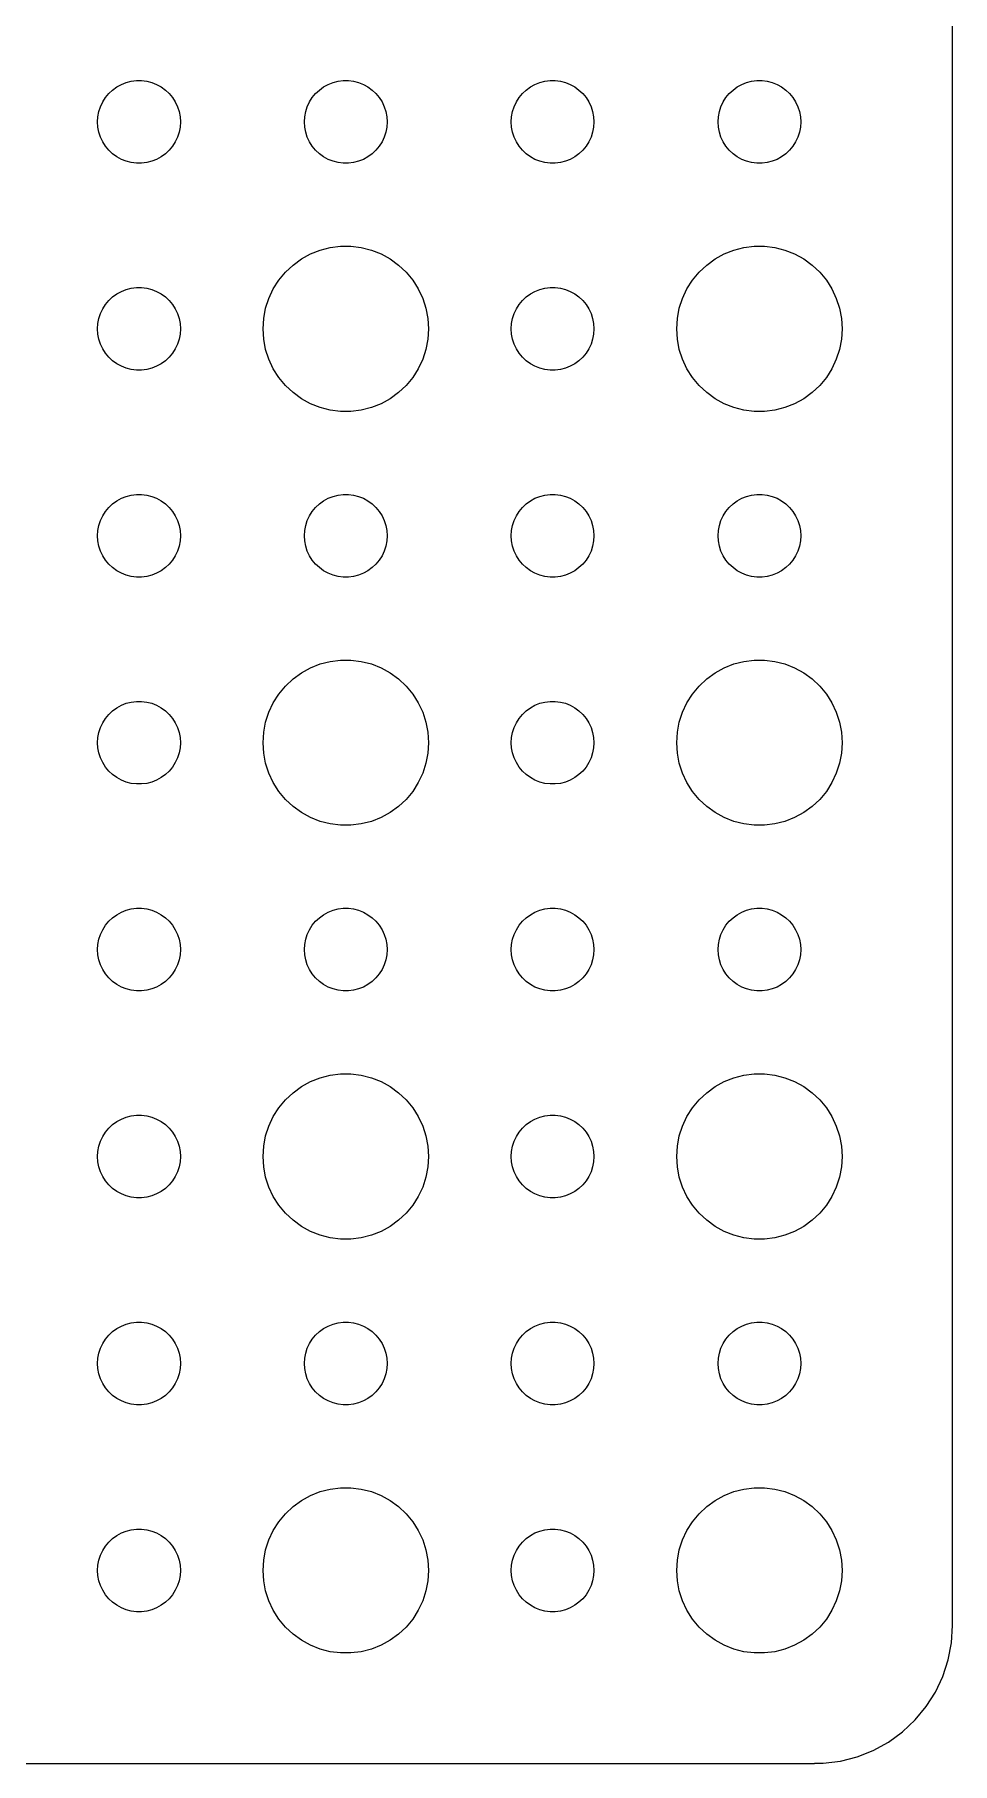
# Model space of a CAD drawing. Extents: x -67 to 67, y -67 to 67.
# Drawn here: x 33.7 to 67, y -67 to -4.3 of the extents above; entities that cross this region are included whole.
import ezdxf

# ---------------------------------------------------------------- set-up
doc = ezdxf.new("R2010")
doc.units = 0
doc.layers.get('0').update_dxf_attribs({"linetype": 'CONTINUOUS'})

msp = doc.modelspace()

# ---------------------------------------------------------------- linework, layer by layer
msp.add_lwpolyline([(-62, -66.997), (62, -66.997), (62, -66.9901), (62.314, -66.9901), (62.9369, -66.9114), (63.5451, -66.7553), (64.1289, -66.5241), (64.6791, -66.2216), (65.1871, -65.8526), (65.6448, -65.4227), (66.0451, -64.9389), (66.3815, -64.4088), (66.6489, -63.8406), (66.8429, -63.2434), (66.9606, -62.6267), (67, -62), (67, 62)])
for points in [[(37.4058, -8.99704), (37.2189, -8.97343), (37.0365, -8.92658), (36.8613, -8.85724), (36.6963, -8.76649), (36.5439, -8.65577), (36.4065, -8.52682), (36.2865, -8.38168), (36.1855, -8.22263), (36.1053, -8.05219), (36.0471, -7.87303), (36.0118, -7.688), (36, -7.5), (36.0118, -7.312), (36.0471, -7.12697), (36.1053, -6.94781), (36.1855, -6.77737), (36.2865, -6.61832), (36.4065, -6.47318), (36.5439, -6.34423), (36.6963, -6.23351), (36.8613, -6.14276), (37.0365, -6.07342), (37.2189, -6.02657), (37.4058, -6.00296), (37.5942, -6.00296), (37.7811, -6.02657), (37.9635, -6.07342), (38.1387, -6.14276), (38.3037, -6.23351), (38.4561, -6.34423), (38.5935, -6.47318), (38.7135, -6.61832), (38.8145, -6.77737), (38.8947, -6.94781), (38.9529, -7.12697), (38.9882, -7.312), (39, -7.5), (38.9882, -7.688), (38.9529, -7.87303), (38.8947, -8.05219), (38.8145, -8.22263), (38.7135, -8.38168), (38.5935, -8.52682), (38.4561, -8.65577), (38.3037, -8.76649), (38.1387, -8.85724), (37.9635, -8.92658), (37.7811, -8.97343), (37.5942, -8.99704)], [(44.9058, -8.99704), (44.7189, -8.97343), (44.5365, -8.92658), (44.3613, -8.85724), (44.1963, -8.76649), (44.0439, -8.65577), (43.9065, -8.52682), (43.7865, -8.38168), (43.6855, -8.22263), (43.6053, -8.05219), (43.5471, -7.87303), (43.5118, -7.688), (43.5, -7.5), (43.5118, -7.312), (43.5471, -7.12697), (43.6053, -6.94781), (43.6855, -6.77737), (43.7865, -6.61832), (43.9065, -6.47318), (44.0439, -6.34423), (44.1963, -6.23351), (44.3613, -6.14276), (44.5365, -6.07342), (44.7189, -6.02657), (44.9058, -6.00296), (45.0942, -6.00296), (45.2811, -6.02657), (45.4635, -6.07342), (45.6387, -6.14276), (45.8037, -6.23351), (45.9561, -6.34423), (46.0935, -6.47318), (46.2135, -6.61832), (46.3145, -6.77737), (46.3947, -6.94781), (46.4529, -7.12697), (46.4882, -7.312), (46.5, -7.5), (46.4882, -7.688), (46.4529, -7.87303), (46.3947, -8.05219), (46.3145, -8.22263), (46.2135, -8.38168), (46.0935, -8.52682), (45.9561, -8.65577), (45.8037, -8.76649), (45.6387, -8.85724), (45.4635, -8.92658), (45.2811, -8.97343), (45.0942, -8.99704)], [(52.4058, -8.99704), (52.2189, -8.97343), (52.0365, -8.92658), (51.8613, -8.85724), (51.6963, -8.76649), (51.5439, -8.65577), (51.4065, -8.52682), (51.2865, -8.38168), (51.1855, -8.22263), (51.1053, -8.05219), (51.0471, -7.87303), (51.0118, -7.688), (51, -7.5), (51.0118, -7.312), (51.0471, -7.12697), (51.1053, -6.94781), (51.1855, -6.77737), (51.2865, -6.61832), (51.4065, -6.47318), (51.5439, -6.34423), (51.6963, -6.23351), (51.8613, -6.14276), (52.0365, -6.07342), (52.2189, -6.02657), (52.4058, -6.00296), (52.5942, -6.00296), (52.7811, -6.02657), (52.9635, -6.07342), (53.1387, -6.14276), (53.3037, -6.23351), (53.4561, -6.34423), (53.5935, -6.47318), (53.7135, -6.61832), (53.8145, -6.77737), (53.8947, -6.94781), (53.9529, -7.12697), (53.9882, -7.312), (54, -7.5), (53.9882, -7.688), (53.9529, -7.87303), (53.8947, -8.05219), (53.8145, -8.22263), (53.7135, -8.38168), (53.5935, -8.52682), (53.4561, -8.65577), (53.3037, -8.76649), (53.1387, -8.85724), (52.9635, -8.92658), (52.7811, -8.97343), (52.5942, -8.99704)], [(59.9058, -8.99704), (59.7189, -8.97343), (59.5365, -8.92658), (59.3613, -8.85724), (59.1963, -8.76649), (59.0439, -8.65577), (58.9065, -8.52682), (58.7865, -8.38168), (58.6855, -8.22263), (58.6053, -8.05219), (58.5471, -7.87303), (58.5118, -7.688), (58.5, -7.5), (58.5118, -7.312), (58.5471, -7.12697), (58.6053, -6.94781), (58.6855, -6.77737), (58.7865, -6.61832), (58.9065, -6.47318), (59.0439, -6.34423), (59.1963, -6.23351), (59.3613, -6.14276), (59.5365, -6.07342), (59.7189, -6.02657), (59.9058, -6.00296), (60.0942, -6.00296), (60.2811, -6.02657), (60.4635, -6.07342), (60.6387, -6.14276), (60.8037, -6.23351), (60.9561, -6.34423), (61.0935, -6.47318), (61.2135, -6.61832), (61.3145, -6.77737), (61.3947, -6.94781), (61.4529, -7.12697), (61.4882, -7.312), (61.5, -7.5), (61.4882, -7.688), (61.4529, -7.87303), (61.3947, -8.05219), (61.3145, -8.22263), (61.2135, -8.38168), (61.0935, -8.52682), (60.9561, -8.65577), (60.8037, -8.76649), (60.6387, -8.85724), (60.4635, -8.92658), (60.2811, -8.97343), (60.0942, -8.99704)], [(44.8116, -17.9941), (44.4379, -17.9469), (44.0729, -17.8532), (43.7227, -17.7145), (43.3925, -17.533), (43.0877, -17.3115), (42.8131, -17.0536), (42.5729, -16.7634), (42.3711, -16.4453), (42.2107, -16.1044), (42.0943, -15.7461), (42.0237, -15.376), (42, -15), (42.0237, -14.624), (42.0943, -14.2539), (42.2107, -13.8956), (42.3711, -13.5547), (42.5729, -13.2366), (42.8131, -12.9464), (43.0877, -12.6885), (43.3925, -12.467), (43.7227, -12.2855), (44.0729, -12.1468), (44.4379, -12.0531), (44.8116, -12.0059), (45.1884, -12.0059), (45.5621, -12.0531), (45.9271, -12.1468), (46.2773, -12.2855), (46.6075, -12.467), (46.9123, -12.6885), (47.1869, -12.9464), (47.4271, -13.2366), (47.6289, -13.5547), (47.7893, -13.8956), (47.9057, -14.2539), (47.9763, -14.624), (48, -15), (47.9763, -15.376), (47.9057, -15.7461), (47.7893, -16.1044), (47.6289, -16.4453), (47.4271, -16.7634), (47.1869, -17.0536), (46.9123, -17.3115), (46.6075, -17.533), (46.2773, -17.7145), (45.9271, -17.8532), (45.5621, -17.9469), (45.1884, -17.9941)], [(59.8116, -17.9941), (59.4379, -17.9469), (59.0729, -17.8532), (58.7227, -17.7145), (58.3925, -17.533), (58.0877, -17.3115), (57.8131, -17.0536), (57.5729, -16.7634), (57.3711, -16.4453), (57.2107, -16.1044), (57.0943, -15.7461), (57.0237, -15.376), (57, -15), (57.0237, -14.624), (57.0943, -14.2539), (57.2107, -13.8956), (57.3711, -13.5547), (57.5729, -13.2366), (57.8131, -12.9464), (58.0877, -12.6885), (58.3925, -12.467), (58.7227, -12.2855), (59.0729, -12.1468), (59.4379, -12.0531), (59.8116, -12.0059), (60.1884, -12.0059), (60.5621, -12.0531), (60.9271, -12.1468), (61.2773, -12.2855), (61.6075, -12.467), (61.9123, -12.6885), (62.1869, -12.9464), (62.4271, -13.2366), (62.6289, -13.5547), (62.7893, -13.8956), (62.9057, -14.2539), (62.9763, -14.624), (63, -15), (62.9763, -15.376), (62.9057, -15.7461), (62.7893, -16.1044), (62.6289, -16.4453), (62.4271, -16.7634), (62.1869, -17.0536), (61.9123, -17.3115), (61.6075, -17.533), (61.2773, -17.7145), (60.9271, -17.8532), (60.5621, -17.9469), (60.1884, -17.9941)], [(37.4058, -16.497), (37.2189, -16.4734), (37.0365, -16.4266), (36.8613, -16.3572), (36.6963, -16.2665), (36.5439, -16.1558), (36.4065, -16.0268), (36.2865, -15.8817), (36.1855, -15.7226), (36.1053, -15.5522), (36.0471, -15.373), (36.0118, -15.188), (36, -15), (36.0118, -14.812), (36.0471, -14.627), (36.1053, -14.4478), (36.1855, -14.2774), (36.2865, -14.1183), (36.4065, -13.9732), (36.5439, -13.8442), (36.6963, -13.7335), (36.8613, -13.6428), (37.0365, -13.5734), (37.2189, -13.5266), (37.4058, -13.503), (37.5942, -13.503), (37.7811, -13.5266), (37.9635, -13.5734), (38.1387, -13.6428), (38.3037, -13.7335), (38.4561, -13.8442), (38.5935, -13.9732), (38.7135, -14.1183), (38.8145, -14.2774), (38.8947, -14.4478), (38.9529, -14.627), (38.9882, -14.812), (39, -15), (38.9882, -15.188), (38.9529, -15.373), (38.8947, -15.5522), (38.8145, -15.7226), (38.7135, -15.8817), (38.5935, -16.0268), (38.4561, -16.1558), (38.3037, -16.2665), (38.1387, -16.3572), (37.9635, -16.4266), (37.7811, -16.4734), (37.5942, -16.497)], [(52.4058, -16.497), (52.2189, -16.4734), (52.0365, -16.4266), (51.8613, -16.3572), (51.6963, -16.2665), (51.5439, -16.1558), (51.4065, -16.0268), (51.2865, -15.8817), (51.1855, -15.7226), (51.1053, -15.5522), (51.0471, -15.373), (51.0118, -15.188), (51, -15), (51.0118, -14.812), (51.0471, -14.627), (51.1053, -14.4478), (51.1855, -14.2774), (51.2865, -14.1183), (51.4065, -13.9732), (51.5439, -13.8442), (51.6963, -13.7335), (51.8613, -13.6428), (52.0365, -13.5734), (52.2189, -13.5266), (52.4058, -13.503), (52.5942, -13.503), (52.7811, -13.5266), (52.9635, -13.5734), (53.1387, -13.6428), (53.3037, -13.7335), (53.4561, -13.8442), (53.5935, -13.9732), (53.7135, -14.1183), (53.8145, -14.2774), (53.8947, -14.4478), (53.9529, -14.627), (53.9882, -14.812), (54, -15), (53.9882, -15.188), (53.9529, -15.373), (53.8947, -15.5522), (53.8145, -15.7226), (53.7135, -15.8817), (53.5935, -16.0268), (53.4561, -16.1558), (53.3037, -16.2665), (53.1387, -16.3572), (52.9635, -16.4266), (52.7811, -16.4734), (52.5942, -16.497)], [(37.4058, -23.997), (37.2189, -23.9734), (37.0365, -23.9266), (36.8613, -23.8572), (36.6963, -23.7665), (36.5439, -23.6558), (36.4065, -23.5268), (36.2865, -23.3817), (36.1855, -23.2226), (36.1053, -23.0522), (36.0471, -22.873), (36.0118, -22.688), (36, -22.5), (36.0118, -22.312), (36.0471, -22.127), (36.1053, -21.9478), (36.1855, -21.7774), (36.2865, -21.6183), (36.4065, -21.4732), (36.5439, -21.3442), (36.6963, -21.2335), (36.8613, -21.1428), (37.0365, -21.0734), (37.2189, -21.0266), (37.4058, -21.003), (37.5942, -21.003), (37.7811, -21.0266), (37.9635, -21.0734), (38.1387, -21.1428), (38.3037, -21.2335), (38.4561, -21.3442), (38.5935, -21.4732), (38.7135, -21.6183), (38.8145, -21.7774), (38.8947, -21.9478), (38.9529, -22.127), (38.9882, -22.312), (39, -22.5), (38.9882, -22.688), (38.9529, -22.873), (38.8947, -23.0522), (38.8145, -23.2226), (38.7135, -23.3817), (38.5935, -23.5268), (38.4561, -23.6558), (38.3037, -23.7665), (38.1387, -23.8572), (37.9635, -23.9266), (37.7811, -23.9734), (37.5942, -23.997)], [(44.9058, -23.997), (44.7189, -23.9734), (44.5365, -23.9266), (44.3613, -23.8572), (44.1963, -23.7665), (44.0439, -23.6558), (43.9065, -23.5268), (43.7865, -23.3817), (43.6855, -23.2226), (43.6053, -23.0522), (43.5471, -22.873), (43.5118, -22.688), (43.5, -22.5), (43.5118, -22.312), (43.5471, -22.127), (43.6053, -21.9478), (43.6855, -21.7774), (43.7865, -21.6183), (43.9065, -21.4732), (44.0439, -21.3442), (44.1963, -21.2335), (44.3613, -21.1428), (44.5365, -21.0734), (44.7189, -21.0266), (44.9058, -21.003), (45.0942, -21.003), (45.2811, -21.0266), (45.4635, -21.0734), (45.6387, -21.1428), (45.8037, -21.2335), (45.9561, -21.3442), (46.0935, -21.4732), (46.2135, -21.6183), (46.3145, -21.7774), (46.3947, -21.9478), (46.4529, -22.127), (46.4882, -22.312), (46.5, -22.5), (46.4882, -22.688), (46.4529, -22.873), (46.3947, -23.0522), (46.3145, -23.2226), (46.2135, -23.3817), (46.0935, -23.5268), (45.9561, -23.6558), (45.8037, -23.7665), (45.6387, -23.8572), (45.4635, -23.9266), (45.2811, -23.9734), (45.0942, -23.997)], [(52.4058, -23.997), (52.2189, -23.9734), (52.0365, -23.9266), (51.8613, -23.8572), (51.6963, -23.7665), (51.5439, -23.6558), (51.4065, -23.5268), (51.2865, -23.3817), (51.1855, -23.2226), (51.1053, -23.0522), (51.0471, -22.873), (51.0118, -22.688), (51, -22.5), (51.0118, -22.312), (51.0471, -22.127), (51.1053, -21.9478), (51.1855, -21.7774), (51.2865, -21.6183), (51.4065, -21.4732), (51.5439, -21.3442), (51.6963, -21.2335), (51.8613, -21.1428), (52.0365, -21.0734), (52.2189, -21.0266), (52.4058, -21.003), (52.5942, -21.003), (52.7811, -21.0266), (52.9635, -21.0734), (53.1387, -21.1428), (53.3037, -21.2335), (53.4561, -21.3442), (53.5935, -21.4732), (53.7135, -21.6183), (53.8145, -21.7774), (53.8947, -21.9478), (53.9529, -22.127), (53.9882, -22.312), (54, -22.5), (53.9882, -22.688), (53.9529, -22.873), (53.8947, -23.0522), (53.8145, -23.2226), (53.7135, -23.3817), (53.5935, -23.5268), (53.4561, -23.6558), (53.3037, -23.7665), (53.1387, -23.8572), (52.9635, -23.9266), (52.7811, -23.9734), (52.5942, -23.997)], [(59.9058, -23.997), (59.7189, -23.9734), (59.5365, -23.9266), (59.3613, -23.8572), (59.1963, -23.7665), (59.0439, -23.6558), (58.9065, -23.5268), (58.7865, -23.3817), (58.6855, -23.2226), (58.6053, -23.0522), (58.5471, -22.873), (58.5118, -22.688), (58.5, -22.5), (58.5118, -22.312), (58.5471, -22.127), (58.6053, -21.9478), (58.6855, -21.7774), (58.7865, -21.6183), (58.9065, -21.4732), (59.0439, -21.3442), (59.1963, -21.2335), (59.3613, -21.1428), (59.5365, -21.0734), (59.7189, -21.0266), (59.9058, -21.003), (60.0942, -21.003), (60.2811, -21.0266), (60.4635, -21.0734), (60.6387, -21.1428), (60.8037, -21.2335), (60.9561, -21.3442), (61.0935, -21.4732), (61.2135, -21.6183), (61.3145, -21.7774), (61.3947, -21.9478), (61.4529, -22.127), (61.4882, -22.312), (61.5, -22.5), (61.4882, -22.688), (61.4529, -22.873), (61.3947, -23.0522), (61.3145, -23.2226), (61.2135, -23.3817), (61.0935, -23.5268), (60.9561, -23.6558), (60.8037, -23.7665), (60.6387, -23.8572), (60.4635, -23.9266), (60.2811, -23.9734), (60.0942, -23.997)], [(44.8116, -32.9941), (44.4379, -32.9469), (44.0729, -32.8532), (43.7227, -32.7145), (43.3925, -32.533), (43.0877, -32.3115), (42.8131, -32.0536), (42.5729, -31.7634), (42.3711, -31.4453), (42.2107, -31.1044), (42.0943, -30.7461), (42.0237, -30.376), (42, -30), (42.0237, -29.624), (42.0943, -29.2539), (42.2107, -28.8956), (42.3711, -28.5547), (42.5729, -28.2366), (42.8131, -27.9464), (43.0877, -27.6885), (43.3925, -27.467), (43.7227, -27.2855), (44.0729, -27.1468), (44.4379, -27.0531), (44.8116, -27.0059), (45.1884, -27.0059), (45.5621, -27.0531), (45.9271, -27.1468), (46.2773, -27.2855), (46.6075, -27.467), (46.9123, -27.6885), (47.1869, -27.9464), (47.4271, -28.2366), (47.6289, -28.5547), (47.7893, -28.8956), (47.9057, -29.2539), (47.9763, -29.624), (48, -30), (47.9763, -30.376), (47.9057, -30.7461), (47.7893, -31.1044), (47.6289, -31.4453), (47.4271, -31.7634), (47.1869, -32.0536), (46.9123, -32.3115), (46.6075, -32.533), (46.2773, -32.7145), (45.9271, -32.8532), (45.5621, -32.9469), (45.1884, -32.9941)], [(59.8116, -32.9941), (59.4379, -32.9469), (59.0729, -32.8532), (58.7227, -32.7145), (58.3925, -32.533), (58.0877, -32.3115), (57.8131, -32.0536), (57.5729, -31.7634), (57.3711, -31.4453), (57.2107, -31.1044), (57.0943, -30.7461), (57.0237, -30.376), (57, -30), (57.0237, -29.624), (57.0943, -29.2539), (57.2107, -28.8956), (57.3711, -28.5547), (57.5729, -28.2366), (57.8131, -27.9464), (58.0877, -27.6885), (58.3925, -27.467), (58.7227, -27.2855), (59.0729, -27.1468), (59.4379, -27.0531), (59.8116, -27.0059), (60.1884, -27.0059), (60.5621, -27.0531), (60.9271, -27.1468), (61.2773, -27.2855), (61.6075, -27.467), (61.9123, -27.6885), (62.1869, -27.9464), (62.4271, -28.2366), (62.6289, -28.5547), (62.7893, -28.8956), (62.9057, -29.2539), (62.9763, -29.624), (63, -30), (62.9763, -30.376), (62.9057, -30.7461), (62.7893, -31.1044), (62.6289, -31.4453), (62.4271, -31.7634), (62.1869, -32.0536), (61.9123, -32.3115), (61.6075, -32.533), (61.2773, -32.7145), (60.9271, -32.8532), (60.5621, -32.9469), (60.1884, -32.9941)], [(37.4058, -31.497), (37.2189, -31.4734), (37.0365, -31.4266), (36.8613, -31.3572), (36.6963, -31.2665), (36.5439, -31.1558), (36.4065, -31.0268), (36.2865, -30.8817), (36.1855, -30.7226), (36.1053, -30.5522), (36.0471, -30.373), (36.0118, -30.188), (36, -30), (36.0118, -29.812), (36.0471, -29.627), (36.1053, -29.4478), (36.1855, -29.2774), (36.2865, -29.1183), (36.4065, -28.9732), (36.5439, -28.8442), (36.6963, -28.7335), (36.8613, -28.6428), (37.0365, -28.5734), (37.2189, -28.5266), (37.4058, -28.503), (37.5942, -28.503), (37.7811, -28.5266), (37.9635, -28.5734), (38.1387, -28.6428), (38.3037, -28.7335), (38.4561, -28.8442), (38.5935, -28.9732), (38.7135, -29.1183), (38.8145, -29.2774), (38.8947, -29.4478), (38.9529, -29.627), (38.9882, -29.812), (39, -30), (38.9882, -30.188), (38.9529, -30.373), (38.8947, -30.5522), (38.8145, -30.7226), (38.7135, -30.8817), (38.5935, -31.0268), (38.4561, -31.1558), (38.3037, -31.2665), (38.1387, -31.3572), (37.9635, -31.4266), (37.7811, -31.4734), (37.5942, -31.497)], [(52.4058, -31.497), (52.2189, -31.4734), (52.0365, -31.4266), (51.8613, -31.3572), (51.6963, -31.2665), (51.5439, -31.1558), (51.4065, -31.0268), (51.2865, -30.8817), (51.1855, -30.7226), (51.1053, -30.5522), (51.0471, -30.373), (51.0118, -30.188), (51, -30), (51.0118, -29.812), (51.0471, -29.627), (51.1053, -29.4478), (51.1855, -29.2774), (51.2865, -29.1183), (51.4065, -28.9732), (51.5439, -28.8442), (51.6963, -28.7335), (51.8613, -28.6428), (52.0365, -28.5734), (52.2189, -28.5266), (52.4058, -28.503), (52.5942, -28.503), (52.7811, -28.5266), (52.9635, -28.5734), (53.1387, -28.6428), (53.3037, -28.7335), (53.4561, -28.8442), (53.5935, -28.9732), (53.7135, -29.1183), (53.8145, -29.2774), (53.8947, -29.4478), (53.9529, -29.627), (53.9882, -29.812), (54, -30), (53.9882, -30.188), (53.9529, -30.373), (53.8947, -30.5522), (53.8145, -30.7226), (53.7135, -30.8817), (53.5935, -31.0268), (53.4561, -31.1558), (53.3037, -31.2665), (53.1387, -31.3572), (52.9635, -31.4266), (52.7811, -31.4734), (52.5942, -31.497)], [(37.4058, -38.997), (37.2189, -38.9734), (37.0365, -38.9266), (36.8613, -38.8572), (36.6963, -38.7665), (36.5439, -38.6558), (36.4065, -38.5268), (36.2865, -38.3817), (36.1855, -38.2226), (36.1053, -38.0522), (36.0471, -37.873), (36.0118, -37.688), (36, -37.5), (36.0118, -37.312), (36.0471, -37.127), (36.1053, -36.9478), (36.1855, -36.7774), (36.2865, -36.6183), (36.4065, -36.4732), (36.5439, -36.3442), (36.6963, -36.2335), (36.8613, -36.1428), (37.0365, -36.0734), (37.2189, -36.0266), (37.4058, -36.003), (37.5942, -36.003), (37.7811, -36.0266), (37.9635, -36.0734), (38.1387, -36.1428), (38.3037, -36.2335), (38.4561, -36.3442), (38.5935, -36.4732), (38.7135, -36.6183), (38.8145, -36.7774), (38.8947, -36.9478), (38.9529, -37.127), (38.9882, -37.312), (39, -37.5), (38.9882, -37.688), (38.9529, -37.873), (38.8947, -38.0522), (38.8145, -38.2226), (38.7135, -38.3817), (38.5935, -38.5268), (38.4561, -38.6558), (38.3037, -38.7665), (38.1387, -38.8572), (37.9635, -38.9266), (37.7811, -38.9734), (37.5942, -38.997)], [(44.9058, -38.997), (44.7189, -38.9734), (44.5365, -38.9266), (44.3613, -38.8572), (44.1963, -38.7665), (44.0439, -38.6558), (43.9065, -38.5268), (43.7865, -38.3817), (43.6855, -38.2226), (43.6053, -38.0522), (43.5471, -37.873), (43.5118, -37.688), (43.5, -37.5), (43.5118, -37.312), (43.5471, -37.127), (43.6053, -36.9478), (43.6855, -36.7774), (43.7865, -36.6183), (43.9065, -36.4732), (44.0439, -36.3442), (44.1963, -36.2335), (44.3613, -36.1428), (44.5365, -36.0734), (44.7189, -36.0266), (44.9058, -36.003), (45.0942, -36.003), (45.2811, -36.0266), (45.4635, -36.0734), (45.6387, -36.1428), (45.8037, -36.2335), (45.9561, -36.3442), (46.0935, -36.4732), (46.2135, -36.6183), (46.3145, -36.7774), (46.3947, -36.9478), (46.4529, -37.127), (46.4882, -37.312), (46.5, -37.5), (46.4882, -37.688), (46.4529, -37.873), (46.3947, -38.0522), (46.3145, -38.2226), (46.2135, -38.3817), (46.0935, -38.5268), (45.9561, -38.6558), (45.8037, -38.7665), (45.6387, -38.8572), (45.4635, -38.9266), (45.2811, -38.9734), (45.0942, -38.997)], [(52.4058, -38.997), (52.2189, -38.9734), (52.0365, -38.9266), (51.8613, -38.8572), (51.6963, -38.7665), (51.5439, -38.6558), (51.4065, -38.5268), (51.2865, -38.3817), (51.1855, -38.2226), (51.1053, -38.0522), (51.0471, -37.873), (51.0118, -37.688), (51, -37.5), (51.0118, -37.312), (51.0471, -37.127), (51.1053, -36.9478), (51.1855, -36.7774), (51.2865, -36.6183), (51.4065, -36.4732), (51.5439, -36.3442), (51.6963, -36.2335), (51.8613, -36.1428), (52.0365, -36.0734), (52.2189, -36.0266), (52.4058, -36.003), (52.5942, -36.003), (52.7811, -36.0266), (52.9635, -36.0734), (53.1387, -36.1428), (53.3037, -36.2335), (53.4561, -36.3442), (53.5935, -36.4732), (53.7135, -36.6183), (53.8145, -36.7774), (53.8947, -36.9478), (53.9529, -37.127), (53.9882, -37.312), (54, -37.5), (53.9882, -37.688), (53.9529, -37.873), (53.8947, -38.0522), (53.8145, -38.2226), (53.7135, -38.3817), (53.5935, -38.5268), (53.4561, -38.6558), (53.3037, -38.7665), (53.1387, -38.8572), (52.9635, -38.9266), (52.7811, -38.9734), (52.5942, -38.997)], [(59.9058, -38.997), (59.7189, -38.9734), (59.5365, -38.9266), (59.3613, -38.8572), (59.1963, -38.7665), (59.0439, -38.6558), (58.9065, -38.5268), (58.7865, -38.3817), (58.6855, -38.2226), (58.6053, -38.0522), (58.5471, -37.873), (58.5118, -37.688), (58.5, -37.5), (58.5118, -37.312), (58.5471, -37.127), (58.6053, -36.9478), (58.6855, -36.7774), (58.7865, -36.6183), (58.9065, -36.4732), (59.0439, -36.3442), (59.1963, -36.2335), (59.3613, -36.1428), (59.5365, -36.0734), (59.7189, -36.0266), (59.9058, -36.003), (60.0942, -36.003), (60.2811, -36.0266), (60.4635, -36.0734), (60.6387, -36.1428), (60.8037, -36.2335), (60.9561, -36.3442), (61.0935, -36.4732), (61.2135, -36.6183), (61.3145, -36.7774), (61.3947, -36.9478), (61.4529, -37.127), (61.4882, -37.312), (61.5, -37.5), (61.4882, -37.688), (61.4529, -37.873), (61.3947, -38.0522), (61.3145, -38.2226), (61.2135, -38.3817), (61.0935, -38.5268), (60.9561, -38.6558), (60.8037, -38.7665), (60.6387, -38.8572), (60.4635, -38.9266), (60.2811, -38.9734), (60.0942, -38.997)], [(44.8116, -47.9941), (44.4379, -47.9469), (44.0729, -47.8532), (43.7227, -47.7145), (43.3925, -47.533), (43.0877, -47.3115), (42.8131, -47.0536), (42.5729, -46.7634), (42.3711, -46.4453), (42.2107, -46.1044), (42.0943, -45.7461), (42.0237, -45.376), (42, -45), (42.0237, -44.624), (42.0943, -44.2539), (42.2107, -43.8956), (42.3711, -43.5547), (42.5729, -43.2366), (42.8131, -42.9464), (43.0877, -42.6885), (43.3925, -42.467), (43.7227, -42.2855), (44.0729, -42.1468), (44.4379, -42.0531), (44.8116, -42.0059), (45.1884, -42.0059), (45.5621, -42.0531), (45.9271, -42.1468), (46.2773, -42.2855), (46.6075, -42.467), (46.9123, -42.6885), (47.1869, -42.9464), (47.4271, -43.2366), (47.6289, -43.5547), (47.7893, -43.8956), (47.9057, -44.2539), (47.9763, -44.624), (48, -45), (47.9763, -45.376), (47.9057, -45.7461), (47.7893, -46.1044), (47.6289, -46.4453), (47.4271, -46.7634), (47.1869, -47.0536), (46.9123, -47.3115), (46.6075, -47.533), (46.2773, -47.7145), (45.9271, -47.8532), (45.5621, -47.9469), (45.1884, -47.9941)], [(59.8116, -47.9941), (59.4379, -47.9469), (59.0729, -47.8532), (58.7227, -47.7145), (58.3925, -47.533), (58.0877, -47.3115), (57.8131, -47.0536), (57.5729, -46.7634), (57.3711, -46.4453), (57.2107, -46.1044), (57.0943, -45.7461), (57.0237, -45.376), (57, -45), (57.0237, -44.624), (57.0943, -44.2539), (57.2107, -43.8956), (57.3711, -43.5547), (57.5729, -43.2366), (57.8131, -42.9464), (58.0877, -42.6885), (58.3925, -42.467), (58.7227, -42.2855), (59.0729, -42.1468), (59.4379, -42.0531), (59.8116, -42.0059), (60.1884, -42.0059), (60.5621, -42.0531), (60.9271, -42.1468), (61.2773, -42.2855), (61.6075, -42.467), (61.9123, -42.6885), (62.1869, -42.9464), (62.4271, -43.2366), (62.6289, -43.5547), (62.7893, -43.8956), (62.9057, -44.2539), (62.9763, -44.624), (63, -45), (62.9763, -45.376), (62.9057, -45.7461), (62.7893, -46.1044), (62.6289, -46.4453), (62.4271, -46.7634), (62.1869, -47.0536), (61.9123, -47.3115), (61.6075, -47.533), (61.2773, -47.7145), (60.9271, -47.8532), (60.5621, -47.9469), (60.1884, -47.9941)], [(37.4058, -46.497), (37.2189, -46.4734), (37.0365, -46.4266), (36.8613, -46.3572), (36.6963, -46.2665), (36.5439, -46.1558), (36.4065, -46.0268), (36.2865, -45.8817), (36.1855, -45.7226), (36.1053, -45.5522), (36.0471, -45.373), (36.0118, -45.188), (36, -45), (36.0118, -44.812), (36.0471, -44.627), (36.1053, -44.4478), (36.1855, -44.2774), (36.2865, -44.1183), (36.4065, -43.9732), (36.5439, -43.8442), (36.6963, -43.7335), (36.8613, -43.6428), (37.0365, -43.5734), (37.2189, -43.5266), (37.4058, -43.503), (37.5942, -43.503), (37.7811, -43.5266), (37.9635, -43.5734), (38.1387, -43.6428), (38.3037, -43.7335), (38.4561, -43.8442), (38.5935, -43.9732), (38.7135, -44.1183), (38.8145, -44.2774), (38.8947, -44.4478), (38.9529, -44.627), (38.9882, -44.812), (39, -45), (38.9882, -45.188), (38.9529, -45.373), (38.8947, -45.5522), (38.8145, -45.7226), (38.7135, -45.8817), (38.5935, -46.0268), (38.4561, -46.1558), (38.3037, -46.2665), (38.1387, -46.3572), (37.9635, -46.4266), (37.7811, -46.4734), (37.5942, -46.497)], [(52.4058, -46.497), (52.2189, -46.4734), (52.0365, -46.4266), (51.8613, -46.3572), (51.6963, -46.2665), (51.5439, -46.1558), (51.4065, -46.0268), (51.2865, -45.8817), (51.1855, -45.7226), (51.1053, -45.5522), (51.0471, -45.373), (51.0118, -45.188), (51, -45), (51.0118, -44.812), (51.0471, -44.627), (51.1053, -44.4478), (51.1855, -44.2774), (51.2865, -44.1183), (51.4065, -43.9732), (51.5439, -43.8442), (51.6963, -43.7335), (51.8613, -43.6428), (52.0365, -43.5734), (52.2189, -43.5266), (52.4058, -43.503), (52.5942, -43.503), (52.7811, -43.5266), (52.9635, -43.5734), (53.1387, -43.6428), (53.3037, -43.7335), (53.4561, -43.8442), (53.5935, -43.9732), (53.7135, -44.1183), (53.8145, -44.2774), (53.8947, -44.4478), (53.9529, -44.627), (53.9882, -44.812), (54, -45), (53.9882, -45.188), (53.9529, -45.373), (53.8947, -45.5522), (53.8145, -45.7226), (53.7135, -45.8817), (53.5935, -46.0268), (53.4561, -46.1558), (53.3037, -46.2665), (53.1387, -46.3572), (52.9635, -46.4266), (52.7811, -46.4734), (52.5942, -46.497)], [(37.4058, -53.997), (37.2189, -53.9734), (37.0365, -53.9266), (36.8613, -53.8572), (36.6963, -53.7665), (36.5439, -53.6558), (36.4065, -53.5268), (36.2865, -53.3817), (36.1855, -53.2226), (36.1053, -53.0522), (36.0471, -52.873), (36.0118, -52.688), (36, -52.5), (36.0118, -52.312), (36.0471, -52.127), (36.1053, -51.9478), (36.1855, -51.7774), (36.2865, -51.6183), (36.4065, -51.4732), (36.5439, -51.3442), (36.6963, -51.2335), (36.8613, -51.1428), (37.0365, -51.0734), (37.2189, -51.0266), (37.4058, -51.003), (37.5942, -51.003), (37.7811, -51.0266), (37.9635, -51.0734), (38.1387, -51.1428), (38.3037, -51.2335), (38.4561, -51.3442), (38.5935, -51.4732), (38.7135, -51.6183), (38.8145, -51.7774), (38.8947, -51.9478), (38.9529, -52.127), (38.9882, -52.312), (39, -52.5), (38.9882, -52.688), (38.9529, -52.873), (38.8947, -53.0522), (38.8145, -53.2226), (38.7135, -53.3817), (38.5935, -53.5268), (38.4561, -53.6558), (38.3037, -53.7665), (38.1387, -53.8572), (37.9635, -53.9266), (37.7811, -53.9734), (37.5942, -53.997)], [(44.9058, -53.997), (44.7189, -53.9734), (44.5365, -53.9266), (44.3613, -53.8572), (44.1963, -53.7665), (44.0439, -53.6558), (43.9065, -53.5268), (43.7865, -53.3817), (43.6855, -53.2226), (43.6053, -53.0522), (43.5471, -52.873), (43.5118, -52.688), (43.5, -52.5), (43.5118, -52.312), (43.5471, -52.127), (43.6053, -51.9478), (43.6855, -51.7774), (43.7865, -51.6183), (43.9065, -51.4732), (44.0439, -51.3442), (44.1963, -51.2335), (44.3613, -51.1428), (44.5365, -51.0734), (44.7189, -51.0266), (44.9058, -51.003), (45.0942, -51.003), (45.2811, -51.0266), (45.4635, -51.0734), (45.6387, -51.1428), (45.8037, -51.2335), (45.9561, -51.3442), (46.0935, -51.4732), (46.2135, -51.6183), (46.3145, -51.7774), (46.3947, -51.9478), (46.4529, -52.127), (46.4882, -52.312), (46.5, -52.5), (46.4882, -52.688), (46.4529, -52.873), (46.3947, -53.0522), (46.3145, -53.2226), (46.2135, -53.3817), (46.0935, -53.5268), (45.9561, -53.6558), (45.8037, -53.7665), (45.6387, -53.8572), (45.4635, -53.9266), (45.2811, -53.9734), (45.0942, -53.997)], [(52.4058, -53.997), (52.2189, -53.9734), (52.0365, -53.9266), (51.8613, -53.8572), (51.6963, -53.7665), (51.5439, -53.6558), (51.4065, -53.5268), (51.2865, -53.3817), (51.1855, -53.2226), (51.1053, -53.0522), (51.0471, -52.873), (51.0118, -52.688), (51, -52.5), (51.0118, -52.312), (51.0471, -52.127), (51.1053, -51.9478), (51.1855, -51.7774), (51.2865, -51.6183), (51.4065, -51.4732), (51.5439, -51.3442), (51.6963, -51.2335), (51.8613, -51.1428), (52.0365, -51.0734), (52.2189, -51.0266), (52.4058, -51.003), (52.5942, -51.003), (52.7811, -51.0266), (52.9635, -51.0734), (53.1387, -51.1428), (53.3037, -51.2335), (53.4561, -51.3442), (53.5935, -51.4732), (53.7135, -51.6183), (53.8145, -51.7774), (53.8947, -51.9478), (53.9529, -52.127), (53.9882, -52.312), (54, -52.5), (53.9882, -52.688), (53.9529, -52.873), (53.8947, -53.0522), (53.8145, -53.2226), (53.7135, -53.3817), (53.5935, -53.5268), (53.4561, -53.6558), (53.3037, -53.7665), (53.1387, -53.8572), (52.9635, -53.9266), (52.7811, -53.9734), (52.5942, -53.997)], [(59.9058, -53.997), (59.7189, -53.9734), (59.5365, -53.9266), (59.3613, -53.8572), (59.1963, -53.7665), (59.0439, -53.6558), (58.9065, -53.5268), (58.7865, -53.3817), (58.6855, -53.2226), (58.6053, -53.0522), (58.5471, -52.873), (58.5118, -52.688), (58.5, -52.5), (58.5118, -52.312), (58.5471, -52.127), (58.6053, -51.9478), (58.6855, -51.7774), (58.7865, -51.6183), (58.9065, -51.4732), (59.0439, -51.3442), (59.1963, -51.2335), (59.3613, -51.1428), (59.5365, -51.0734), (59.7189, -51.0266), (59.9058, -51.003), (60.0942, -51.003), (60.2811, -51.0266), (60.4635, -51.0734), (60.6387, -51.1428), (60.8037, -51.2335), (60.9561, -51.3442), (61.0935, -51.4732), (61.2135, -51.6183), (61.3145, -51.7774), (61.3947, -51.9478), (61.4529, -52.127), (61.4882, -52.312), (61.5, -52.5), (61.4882, -52.688), (61.4529, -52.873), (61.3947, -53.0522), (61.3145, -53.2226), (61.2135, -53.3817), (61.0935, -53.5268), (60.9561, -53.6558), (60.8037, -53.7665), (60.6387, -53.8572), (60.4635, -53.9266), (60.2811, -53.9734), (60.0942, -53.997)], [(44.8116, -62.9941), (44.4379, -62.9469), (44.0729, -62.8532), (43.7227, -62.7145), (43.3925, -62.533), (43.0877, -62.3115), (42.8131, -62.0536), (42.5729, -61.7634), (42.3711, -61.4453), (42.2107, -61.1044), (42.0943, -60.7461), (42.0237, -60.376), (42, -60), (42.0237, -59.624), (42.0943, -59.2539), (42.2107, -58.8956), (42.3711, -58.5547), (42.5729, -58.2366), (42.8131, -57.9464), (43.0877, -57.6885), (43.3925, -57.467), (43.7227, -57.2855), (44.0729, -57.1468), (44.4379, -57.0531), (44.8116, -57.0059), (45.1884, -57.0059), (45.5621, -57.0531), (45.9271, -57.1468), (46.2773, -57.2855), (46.6075, -57.467), (46.9123, -57.6885), (47.1869, -57.9464), (47.4271, -58.2366), (47.6289, -58.5547), (47.7893, -58.8956), (47.9057, -59.2539), (47.9763, -59.624), (48, -60), (47.9763, -60.376), (47.9057, -60.7461), (47.7893, -61.1044), (47.6289, -61.4453), (47.4271, -61.7634), (47.1869, -62.0536), (46.9123, -62.3115), (46.6075, -62.533), (46.2773, -62.7145), (45.9271, -62.8532), (45.5621, -62.9469), (45.1884, -62.9941)], [(59.8116, -62.9941), (59.4379, -62.9469), (59.0729, -62.8532), (58.7227, -62.7145), (58.3925, -62.533), (58.0877, -62.3115), (57.8131, -62.0536), (57.5729, -61.7634), (57.3711, -61.4453), (57.2107, -61.1044), (57.0943, -60.7461), (57.0237, -60.376), (57, -60), (57.0237, -59.624), (57.0943, -59.2539), (57.2107, -58.8956), (57.3711, -58.5547), (57.5729, -58.2366), (57.8131, -57.9464), (58.0877, -57.6885), (58.3925, -57.467), (58.7227, -57.2855), (59.0729, -57.1468), (59.4379, -57.0531), (59.8116, -57.0059), (60.1884, -57.0059), (60.5621, -57.0531), (60.9271, -57.1468), (61.2773, -57.2855), (61.6075, -57.467), (61.9123, -57.6885), (62.1869, -57.9464), (62.4271, -58.2366), (62.6289, -58.5547), (62.7893, -58.8956), (62.9057, -59.2539), (62.9763, -59.624), (63, -60), (62.9763, -60.376), (62.9057, -60.7461), (62.7893, -61.1044), (62.6289, -61.4453), (62.4271, -61.7634), (62.1869, -62.0536), (61.9123, -62.3115), (61.6075, -62.533), (61.2773, -62.7145), (60.9271, -62.8532), (60.5621, -62.9469), (60.1884, -62.9941)], [(37.4058, -61.497), (37.2189, -61.4734), (37.0365, -61.4266), (36.8613, -61.3572), (36.6963, -61.2665), (36.5439, -61.1558), (36.4065, -61.0268), (36.2865, -60.8817), (36.1855, -60.7226), (36.1053, -60.5522), (36.0471, -60.373), (36.0118, -60.188), (36, -60), (36.0118, -59.812), (36.0471, -59.627), (36.1053, -59.4478), (36.1855, -59.2774), (36.2865, -59.1183), (36.4065, -58.9732), (36.5439, -58.8442), (36.6963, -58.7335), (36.8613, -58.6428), (37.0365, -58.5734), (37.2189, -58.5266), (37.4058, -58.503), (37.5942, -58.503), (37.7811, -58.5266), (37.9635, -58.5734), (38.1387, -58.6428), (38.3037, -58.7335), (38.4561, -58.8442), (38.5935, -58.9732), (38.7135, -59.1183), (38.8145, -59.2774), (38.8947, -59.4478), (38.9529, -59.627), (38.9882, -59.812), (39, -60), (38.9882, -60.188), (38.9529, -60.373), (38.8947, -60.5522), (38.8145, -60.7226), (38.7135, -60.8817), (38.5935, -61.0268), (38.4561, -61.1558), (38.3037, -61.2665), (38.1387, -61.3572), (37.9635, -61.4266), (37.7811, -61.4734), (37.5942, -61.497)], [(52.4058, -61.497), (52.2189, -61.4734), (52.0365, -61.4266), (51.8613, -61.3572), (51.6963, -61.2665), (51.5439, -61.1558), (51.4065, -61.0268), (51.2865, -60.8817), (51.1855, -60.7226), (51.1053, -60.5522), (51.0471, -60.373), (51.0118, -60.188), (51, -60), (51.0118, -59.812), (51.0471, -59.627), (51.1053, -59.4478), (51.1855, -59.2774), (51.2865, -59.1183), (51.4065, -58.9732), (51.5439, -58.8442), (51.6963, -58.7335), (51.8613, -58.6428), (52.0365, -58.5734), (52.2189, -58.5266), (52.4058, -58.503), (52.5942, -58.503), (52.7811, -58.5266), (52.9635, -58.5734), (53.1387, -58.6428), (53.3037, -58.7335), (53.4561, -58.8442), (53.5935, -58.9732), (53.7135, -59.1183), (53.8145, -59.2774), (53.8947, -59.4478), (53.9529, -59.627), (53.9882, -59.812), (54, -60), (53.9882, -60.188), (53.9529, -60.373), (53.8947, -60.5522), (53.8145, -60.7226), (53.7135, -60.8817), (53.5935, -61.0268), (53.4561, -61.1558), (53.3037, -61.2665), (53.1387, -61.3572), (52.9635, -61.4266), (52.7811, -61.4734), (52.5942, -61.497)]]:
    msp.add_lwpolyline(points, close=True)

doc.saveas('drawing.dxf')
